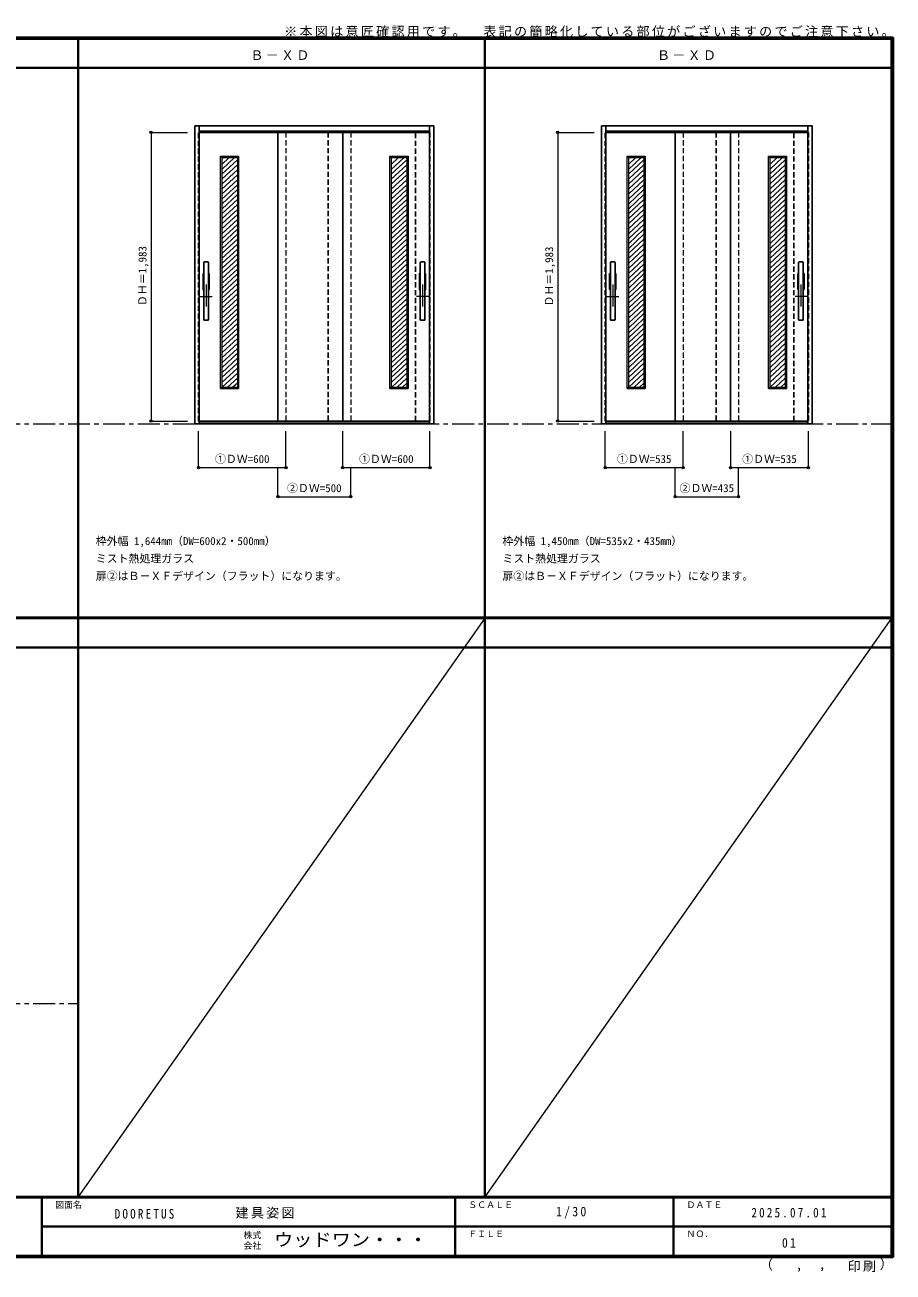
# Model space of a CAD drawing. Units: millimetres, scale not verified. Extents: x -6000 to 5700, y -4307 to 4260.
# Drawn here: x -267 to 5700, y -4307 to 4260 of the extents above; entities that cross this region are included whole.
import ezdxf
from ezdxf.enums import TextEntityAlignment as Align

# ---------------------------------------------------------------- set-up
doc = ezdxf.new("R2010")
doc.units = ezdxf.units.MM
doc.header["$LTSCALE"] = 30
doc.header["$PDMODE"] = 32
doc.header["$PDSIZE"] = 15
doc.linetypes.add('CHAIN1', pattern=[8, 5, -1, 1, -1])
doc.linetypes.add('DASHED1', pattern=[1.8, 1.2, -0.6])
for name, color, linetype, lineweight in [('0-1_通り芯', 4, 'CHAIN1', 9), ('0-2_扉', 4, 'Continuous', 9), ('0-4_枠', 3, 'Continuous', 25), ('0-B_寸法', 7, 'Continuous', 9), ('0-C_ハッチ', 4, 'DASHED1', 9), ('0-D_ﾊﾞｰ引き手', 3, 'Continuous', 25), ('F-1_枠', 6, 'Continuous', 40), ('F-A_文字', 7, 'Continuous', 18)]:
    doc.layers.add(name, color=color, linetype=linetype, lineweight=lineweight)
doc.layers.add('0-A_文字', color=7, linetype='Continuous')
doc.styles.add('ＭＳ ゴシック', font='')
doc.styles.get('ＭＳ ゴシック').set_extended_font_data('MS Gothic')

msp = doc.modelspace()

# ---------------------------------------------------------------- linework, layer by layer
at = {"layer": '0-1_通り芯'}
for p, q in [((978, 2476.5), (978, 2314.5)), ((2466, 2476.5), (2466, 2314.5)), ((3773, 2476.5), (3773, 2314.5)), ((5067, 2476.5), (5067, 2314.5)), ((937, 2395.5), (1019, 2395.5)), ((2507, 2395.5), (2425, 2395.5)), ((3732, 2395.5), (3814, 2395.5)), ((5108, 2395.5), (5026, 2395.5))]:
    msp.add_line(p, q, dxfattribs=at)
at = {"layer": '0-1_通り芯', "color": 7, "lineweight": 18}
for p, q in [((-5490, 1519.25), (5700, 1519.25)), ((-5490, -2461.25), (100, -2461.25))]:
    msp.add_line(p, q, dxfattribs=at)
at = {"layer": '0-2_扉', "linetype": 'DASHED1'}
for p, q in [((927, 1539.25), (927, 3522.25)), ((1527, 3522.25), (1527, 1539.25)), ((1972, 3522.25), (1972, 1539.25)), ((2517, 3522.25), (2514, 3522.25)), ((2517, 3522.25), (2517, 1539.25)), ((3722, 1539.25), (3722, 3522.25)), ((4257, 3522.25), (4257, 1539.25)), ((4637.5, 3522.25), (4637.5, 1539.25)), ((5118, 3522.25), (5115, 3522.25)), ((5118, 3522.25), (5118, 1539.25)), ((930, 1539.25), (927, 1539.25)), ((1475, 1539.25), (1472, 1539.25)), ((2517, 1539.25), (2514, 1539.25)), ((3725, 1539.25), (3722, 1539.25)), ((4205.5, 1539.25), (4202.5, 1539.25)), ((5118, 1539.25), (5115, 1539.25))]:
    msp.add_line(p, q, dxfattribs=at)
at = {"layer": '0-2_扉', "color": 3, "lineweight": 25}
for p, q in [((2514, 3522.25), (927, 3522.25)), ((1472, 1539.25), (1472, 3522.25)), ((1917, 1539.25), (1917, 3522.25)), ((5115, 3522.25), (3722, 3522.25)), ((4202.5, 1539.25), (4202.5, 3522.25)), ((4583, 1539.25), (4583, 3522.25)), ((930, 1539.25), (2514, 1539.25)), ((3725, 1539.25), (5115, 1539.25))]:
    msp.add_line(p, q, dxfattribs=at)
at = {"layer": '0-2_扉', "color": 7, "lineweight": 18}
for p, q in [((1077, 3358.25), (1086, 3349.25)), ((1077, 1763.25), (1077, 3358.25)), ((1086, 3349.25), (1193, 3349.25)), ((1086, 3349.25), (1086, 1772.25)), ((1193, 3349.25), (1193, 1772.25)), ((1202, 3358.25), (1202, 1763.25)), ((2242, 3358.25), (2251, 3349.25)), ((2242, 1763.25), (2242, 3358.25)), ((2251, 3349.25), (2358, 3349.25)), ((2251, 3349.25), (2251, 1772.25)), ((2358, 3349.25), (2358, 1772.25)), ((2367, 3358.25), (2367, 1763.25)), ((3872, 3358.25), (3881, 3349.25)), ((3872, 1763.25), (3872, 3358.25)), ((3881, 3349.25), (3988, 3349.25)), ((3881, 3349.25), (3881, 1772.25)), ((3988, 3349.25), (3988, 1772.25)), ((3997, 3358.25), (3997, 1763.25)), ((4843, 3358.25), (4852, 3349.25)), ((4843, 1763.25), (4843, 3358.25)), ((4852, 3349.25), (4959, 3349.25)), ((4852, 3349.25), (4852, 1772.25)), ((4959, 3349.25), (4959, 1772.25)), ((4968, 3358.25), (4968, 1763.25)), ((1077, 1763.25), (1086, 1772.25)), ((1086, 1772.25), (1193, 1772.25)), ((1086, 1772.25), (1193, 1772.25)), ((2242, 1763.25), (2251, 1772.25)), ((2251, 1772.25), (2358, 1772.25)), ((2251, 1772.25), (2358, 1772.25)), ((3872, 1763.25), (3881, 1772.25)), ((3881, 1772.25), (3988, 1772.25)), ((3881, 1772.25), (3988, 1772.25)), ((4843, 1763.25), (4852, 1772.25)), ((4852, 1772.25), (4959, 1772.25)), ((4852, 1772.25), (4959, 1772.25))]:
    msp.add_line(p, q, dxfattribs=at)
at = {"layer": '0-2_扉', "color": 3, "linetype": 'DASHED1', "lineweight": 25}
for points in [[(1817, 1539.25), (2417, 1539.25), (2417, 3522.25), (1817, 3522.25)], [(4483, 1539.25), (5018, 1539.25), (5018, 3522.25), (4483, 3522.25)]]:
    msp.add_lwpolyline(points, close=True, dxfattribs=at)
at = {"layer": '0-2_扉', "color": 7, "lineweight": 18}
for points in [[(1077, 3358.25), (1202, 3358.25), (1193, 3349.25)], [(2242, 3358.25), (2367, 3358.25), (2358, 3349.25)], [(3872, 3358.25), (3997, 3358.25), (3988, 3349.25)], [(4843, 3358.25), (4968, 3358.25), (4959, 3349.25)], [(1077, 1763.25), (1202, 1763.25), (1193, 1772.25)], [(2242, 1763.25), (2367, 1763.25), (2358, 1772.25)], [(3872, 1763.25), (3997, 1763.25), (3988, 1772.25)], [(4843, 1763.25), (4968, 1763.25), (4959, 1772.25)]]:
    msp.add_lwpolyline(points, dxfattribs=at)
at = {"layer": '0-4_枠'}
for p, q in [((900, 1519.25), (900, 3566.25)), ((900, 3566.25), (2544, 3566.25)), ((930, 1519.25), (930, 3566.25)), ((930, 3530.25), (2514, 3530.25)), ((2514, 1519.25), (2514, 3566.25)), ((2544, 3566.25), (2544, 1519.25)), ((3695, 1519.25), (3695, 3566.25)), ((3695, 3566.25), (5145, 3566.25)), ((3725, 1519.25), (3725, 3566.25)), ((3725, 3530.25), (5115, 3530.25)), ((5115, 1519.25), (5115, 3566.25)), ((5145, 3566.25), (5145, 1519.25)), ((900, 1519.25), (930, 1519.25)), ((930, 1534.25), (2514, 1534.25)), ((930, 1519.25), (2514, 1519.25)), ((2514, 1519.25), (2544, 1519.25)), ((3695, 1519.25), (3725, 1519.25)), ((3725, 1534.25), (5115, 1534.25)), ((3725, 1519.25), (5115, 1519.25)), ((5115, 1519.25), (5145, 1519.25))]:
    msp.add_line(p, q, dxfattribs=at)
at = {"layer": '0-B_寸法', "color": 4}
for p, q in [((600, 3522.25), (850, 3522.25)), ((600, 3522.25), (600, 1539.25)), ((3395, 3522.25), (3395, 1539.25)), ((3395, 3522.25), (3645, 3522.25)), ((600, 1539.25), (850, 1539.25)), ((927, 1219.25), (927, 1469.25)), ((1917, 1219.25), (1917, 1469.25)), ((2517, 1219.25), (2517, 1469.25)), ((3395, 1539.25), (3645, 1539.25)), ((3722, 1219.25), (3722, 1469.25)), ((4583, 1469.25), (4583, 1219.25)), ((5118, 1219.25), (5118, 1469.25)), ((1472, 1019.25), (1472, 1219.25)), ((1917, 1219.25), (2517, 1219.25)), ((1972, 1019.25), (1972, 1219.25)), ((4202.5, 1019.25), (4202.5, 1219.25)), ((4583, 1219.25), (5118, 1219.25)), ((4637.5, 1019.25), (4637.5, 1219.25)), ((1472, 1019.25), (1972, 1019.25)), ((4202.5, 1019.25), (4637.5, 1019.25))]:
    msp.add_line(p, q, dxfattribs=at)
for points in [[(927, 1219.25), (1527, 1219.25), (1527, 1469.25)], [(3722, 1219.25), (4257, 1219.25), (4257, 1469.25)]]:
    msp.add_lwpolyline(points, dxfattribs=at)
at = {"layer": '0-B_寸法'}
for p in [(600, 3522.25), (3395, 3522.25), (600, 1539.25), (3395, 1539.25), (927, 1219.25), (1527, 1219.25), (1917, 1219.25), (2517, 1219.25), (3722, 1219.25), (4257, 1219.25), (4583, 1219.25), (5118, 1219.25), (1472, 1019.25), (1972, 1019.25), (4202.5, 1019.25), (4637.5, 1019.25)]:
    msp.add_point(p, dxfattribs=at)
at = {"layer": '0-C_ハッチ', "linetype": 'Continuous'}
for p, q in [((1136.72, 3349.25), (1086, 3302.29)), ((1173.52, 3349.25), (1086, 3268.21)), ((2301.72, 3349.25), (2251, 3302.29)), ((2338.52, 3349.25), (2251, 3268.21)), ((3931.72, 3349.25), (3881, 3302.29)), ((3968.52, 3349.25), (3881, 3268.21)), ((4902.72, 3349.25), (4852, 3302.29)), ((4939.52, 3349.25), (4852, 3268.21)), ((1193, 3333.22), (1086, 3234.14)), ((1193, 3299.15), (1086, 3200.07)), ((1193, 3265.08), (1086, 3166)), ((2358, 3333.22), (2251, 3234.14)), ((2358, 3299.15), (2251, 3200.07)), ((2358, 3265.08), (2251, 3166)), ((3988, 3333.22), (3881, 3234.14)), ((3988, 3299.15), (3881, 3200.07)), ((3988, 3265.08), (3881, 3166)), ((4959, 3333.22), (4852, 3234.14)), ((4959, 3299.15), (4852, 3200.07)), ((4959, 3265.08), (4852, 3166)), ((1193, 3231), (1086, 3131.93)), ((1193, 3196.93), (1086, 3097.86)), ((2358, 3231), (2251, 3131.93)), ((2358, 3196.93), (2251, 3097.86)), ((3988, 3231), (3881, 3131.93)), ((3988, 3196.93), (3881, 3097.86)), ((4959, 3231), (4852, 3131.93)), ((4959, 3196.93), (4852, 3097.86)), ((1193, 3162.86), (1086, 3063.79)), ((1193, 3128.79), (1086, 3029.72)), ((1193, 3094.72), (1086, 2995.65)), ((2358, 3162.86), (2251, 3063.79)), ((2358, 3128.79), (2251, 3029.72)), ((2358, 3094.72), (2251, 2995.65)), ((3988, 3162.86), (3881, 3063.79)), ((3988, 3128.79), (3881, 3029.72)), ((3988, 3094.72), (3881, 2995.65)), ((4959, 3162.86), (4852, 3063.79)), ((4959, 3128.79), (4852, 3029.72)), ((4959, 3094.72), (4852, 2995.65)), ((1193, 3060.65), (1086, 2961.58)), ((1193, 3026.58), (1086, 2927.5)), ((2358, 3060.65), (2251, 2961.58)), ((2358, 3026.58), (2251, 2927.5)), ((3988, 3060.65), (3881, 2961.58)), ((3988, 3026.58), (3881, 2927.5)), ((4959, 3060.65), (4852, 2961.58)), ((4959, 3026.58), (4852, 2927.5)), ((1193, 2992.51), (1086, 2893.43)), ((1193, 2958.44), (1086, 2859.36)), ((1193, 2924.36), (1086, 2825.29)), ((2358, 2992.51), (2251, 2893.43)), ((2358, 2958.44), (2251, 2859.36)), ((2358, 2924.36), (2251, 2825.29)), ((3988, 2992.51), (3881, 2893.43)), ((3988, 2958.44), (3881, 2859.36)), ((3988, 2924.36), (3881, 2825.29)), ((4959, 2992.51), (4852, 2893.43)), ((4959, 2958.44), (4852, 2859.36)), ((4959, 2924.36), (4852, 2825.29)), ((1193, 2890.29), (1086, 2791.22)), ((1193, 2856.22), (1086, 2757.15)), ((2358, 2890.29), (2251, 2791.22)), ((2358, 2856.22), (2251, 2757.15)), ((3988, 2890.29), (3881, 2791.22)), ((3988, 2856.22), (3881, 2757.15)), ((4959, 2890.29), (4852, 2791.22)), ((4959, 2856.22), (4852, 2757.15)), ((1193, 2822.15), (1086, 2723.08)), ((1193, 2788.08), (1086, 2689.01)), ((1193, 2754.01), (1086, 2654.94)), ((2358, 2822.15), (2251, 2723.08)), ((2358, 2788.08), (2251, 2689.01)), ((2358, 2754.01), (2251, 2654.94)), ((3988, 2822.15), (3881, 2723.08)), ((3988, 2788.08), (3881, 2689.01)), ((3988, 2754.01), (3881, 2654.94)), ((4959, 2822.15), (4852, 2723.08)), ((4959, 2788.08), (4852, 2689.01)), ((4959, 2754.01), (4852, 2654.94)), ((1193, 2719.94), (1086, 2620.86)), ((1193, 2685.87), (1086, 2586.79)), ((2358, 2719.94), (2251, 2620.86)), ((2358, 2685.87), (2251, 2586.79)), ((3988, 2719.94), (3881, 2620.86)), ((3988, 2685.87), (3881, 2586.79)), ((4959, 2719.94), (4852, 2620.86)), ((4959, 2685.87), (4852, 2586.79)), ((1193, 2651.8), (1086, 2552.72)), ((1193, 2617.73), (1086, 2518.65)), ((1193, 2583.65), (1093.61, 2491.62)), ((2358, 2651.8), (2251, 2552.72)), ((2358, 2617.73), (2251, 2518.65)), ((2358, 2583.65), (2258.61, 2491.62)), ((3988, 2651.8), (3881, 2552.72)), ((3988, 2617.73), (3881, 2518.65)), ((3988, 2583.65), (3888.61, 2491.62)), ((4959, 2651.8), (4852, 2552.72)), ((4959, 2617.73), (4852, 2518.65)), ((4959, 2583.65), (4859.61, 2491.62)), ((1193, 2549.58), (1086, 2450.51)), ((1193, 2515.51), (1086, 2416.44)), ((2358, 2549.58), (2251, 2450.51)), ((2358, 2515.51), (2251, 2416.44)), ((3988, 2549.58), (3881, 2450.51)), ((3988, 2515.51), (3881, 2416.44)), ((4959, 2549.58), (4852, 2450.51)), ((4959, 2515.51), (4852, 2416.44)), ((1193, 2481.44), (1086, 2382.37)), ((1193, 2447.37), (1086, 2348.3)), ((1193, 2413.3), (1086, 2314.23)), ((2358, 2481.44), (2251, 2382.37)), ((2358, 2447.37), (2251, 2348.3)), ((2358, 2413.3), (2251, 2314.23)), ((3988, 2481.44), (3881, 2382.37)), ((3988, 2447.37), (3881, 2348.3)), ((3988, 2413.3), (3881, 2314.23)), ((4959, 2481.44), (4852, 2382.37)), ((4959, 2447.37), (4852, 2348.3)), ((4959, 2413.3), (4852, 2314.23)), ((1193, 2379.23), (1086, 2280.15)), ((1193, 2345.16), (1086, 2246.08)), ((2358, 2379.23), (2251, 2280.15)), ((2358, 2345.16), (2251, 2246.08)), ((3988, 2379.23), (3881, 2280.15)), ((3988, 2345.16), (3881, 2246.08)), ((4959, 2379.23), (4852, 2280.15)), ((4959, 2345.16), (4852, 2246.08)), ((1193, 2311.09), (1086, 2212.01)), ((1193, 2277.01), (1086, 2177.94)), ((1193, 2242.94), (1086, 2143.87)), ((2358, 2311.09), (2251, 2212.01)), ((2358, 2277.01), (2251, 2177.94)), ((2358, 2242.94), (2251, 2143.87)), ((3988, 2311.09), (3881, 2212.01)), ((3988, 2277.01), (3881, 2177.94)), ((3988, 2242.94), (3881, 2143.87)), ((4959, 2311.09), (4852, 2212.01)), ((4959, 2277.01), (4852, 2177.94)), ((4959, 2242.94), (4852, 2143.87)), ((1193, 2208.87), (1086, 2109.8)), ((1193, 2174.8), (1086, 2075.73)), ((2358, 2208.87), (2251, 2109.8)), ((2358, 2174.8), (2251, 2075.73)), ((3988, 2208.87), (3881, 2109.8)), ((3988, 2174.8), (3881, 2075.73)), ((4959, 2208.87), (4852, 2109.8)), ((4959, 2174.8), (4852, 2075.73)), ((1193, 2140.73), (1086, 2041.66)), ((1193, 2106.66), (1086, 2007.59)), ((1193, 2072.59), (1086, 1973.51)), ((2358, 2140.73), (2251, 2041.66)), ((2358, 2106.66), (2251, 2007.59)), ((2358, 2072.59), (2251, 1973.51)), ((3988, 2140.73), (3881, 2041.66)), ((3988, 2106.66), (3881, 2007.59)), ((3988, 2072.59), (3881, 1973.51)), ((4959, 2140.73), (4852, 2041.66)), ((4959, 2106.66), (4852, 2007.59)), ((4959, 2072.59), (4852, 1973.51)), ((1193, 2038.52), (1086, 1939.44)), ((1193, 2004.45), (1086, 1905.37)), ((2358, 2038.52), (2251, 1939.44)), ((2358, 2004.45), (2251, 1905.37)), ((3988, 2038.52), (3881, 1939.44)), ((3988, 2004.45), (3881, 1905.37)), ((4959, 2038.52), (4852, 1939.44)), ((4959, 2004.45), (4852, 1905.37)), ((1193, 1970.38), (1086, 1871.3)), ((1193, 1936.3), (1086, 1837.23)), ((1193, 1902.23), (1086, 1803.16)), ((2358, 1970.38), (2251, 1871.3)), ((2358, 1936.3), (2251, 1837.23)), ((2358, 1902.23), (2251, 1803.16)), ((3988, 1970.38), (3881, 1871.3)), ((3988, 1936.3), (3881, 1837.23)), ((3988, 1902.23), (3881, 1803.16)), ((4959, 1970.38), (4852, 1871.3)), ((4959, 1936.3), (4852, 1837.23)), ((4959, 1902.23), (4852, 1803.16)), ((1193, 1868.16), (1089.41, 1772.25)), ((1193, 1834.09), (1126.21, 1772.25)), ((1193, 1800.02), (1163.01, 1772.25)), ((2358, 1868.16), (2254.41, 1772.25)), ((2358, 1834.09), (2291.21, 1772.25)), ((2358, 1800.02), (2328.01, 1772.25)), ((3988, 1868.16), (3884.41, 1772.25)), ((3988, 1834.09), (3921.21, 1772.25)), ((3988, 1800.02), (3958.01, 1772.25)), ((4959, 1868.16), (4855.41, 1772.25)), ((4959, 1834.09), (4892.21, 1772.25)), ((4959, 1800.02), (4929.01, 1772.25))]:
    msp.add_line(p, q, dxfattribs=at)
at = {"layer": '0-D_ﾊﾞｰ引き手'}
for p, q in [((962, 2236.75), (962, 2626.75)), ((989, 2631.75), (967, 2631.75)), ((994, 2236.75), (994, 2626.75)), ((2450, 2236.75), (2450, 2626.75)), ((2455, 2631.75), (2477, 2631.75)), ((2482, 2236.75), (2482, 2626.75)), ((3757, 2236.75), (3757, 2626.75)), ((3784, 2631.75), (3762, 2631.75)), ((3789, 2236.75), (3789, 2626.75)), ((5051, 2236.75), (5051, 2626.75)), ((5056, 2631.75), (5078, 2631.75)), ((5083, 2236.75), (5083, 2626.75)), ((957, 2551.75), (962, 2551.75)), ((2487, 2551.75), (2482, 2551.75)), ((3752, 2441.75), (3752, 2551.75)), ((3752, 2551.75), (3757, 2551.75)), ((3789, 2551.75), (3794, 2551.75)), ((3794, 2551.75), (3794, 2441.75)), ((5046, 2551.75), (5046, 2441.75)), ((5051, 2551.75), (5046, 2551.75)), ((5088, 2551.75), (5083, 2551.75)), ((5088, 2441.75), (5088, 2551.75)), ((3757, 2441.75), (3752, 2441.75)), ((3794, 2441.75), (3789, 2441.75)), ((5046, 2441.75), (5051, 2441.75)), ((5083, 2441.75), (5088, 2441.75)), ((967, 2231.75), (989, 2231.75)), ((2477, 2231.75), (2455, 2231.75)), ((3762, 2231.75), (3784, 2231.75)), ((5078, 2231.75), (5056, 2231.75))]:
    msp.add_line(p, q, dxfattribs=at)
for points in [[(962, 2441.75), (957, 2441.75), (957, 2551.75)], [(994, 2551.75), (999, 2551.75), (999, 2441.75), (994, 2441.75)], [(2450, 2551.75), (2445, 2551.75), (2445, 2441.75), (2450, 2441.75)], [(2482, 2441.75), (2487, 2441.75), (2487, 2551.75)]]:
    msp.add_lwpolyline(points, dxfattribs=at)
for centre, start, end in [((967, 2626.75), 90, 180), ((989, 2626.75), 0, 90), ((2455, 2626.75), 90, 180), ((2477, 2626.75), 0, 90), ((3762, 2626.75), 90, 180), ((3784, 2626.75), 0, 90), ((5056, 2626.75), 90, 180), ((5078, 2626.75), 0, 90), ((967, 2236.75), 180, 270), ((989, 2236.75), 270, 0), ((2455, 2236.75), 180, 270), ((2477, 2236.75), 270, 0), ((3762, 2236.75), 180, 270), ((3784, 2236.75), 270, 0), ((5056, 2236.75), 180, 270), ((5078, 2236.75), 270, 0)]:
    msp.add_arc(centre, 5, start, end, dxfattribs=at)
at = {"layer": 'F-1_枠'}
for p, q in [((-6000, 4175), (5700, 4175)), ((-6000, 4170), (5700, 4170)), ((-6000, 4165), (5700, 4165)), ((100, -3790), (100, 4175)), ((2895, -3790), (2895, 4175)), ((5690, 4175), (5690, -4205)), ((5695, 4175), (5695, -4205)), ((5700, 4175), (5700, -4205)), ((-6000, 3965), (5700, 3965)), ((-5990, 190.5), (5690, 190.5)), ((-5990, 187.5), (5690, 187.5)), ((-5990, 184.5), (5690, 184.5)), ((-5990, -15.5), (5690, -15.5)), ((5700, -3790), (-6000, -3790)), ((5700, -3795), (-6000, -3795)), ((-150, -3795), (-150, -4195)), ((2690, -3795), (2690, -4195)), ((4190, -3795), (4190, -4195)), ((-150, -3995), (5690, -3995.01)), ((5700, -4195), (-6000, -4195)), ((5700, -4200), (-6000, -4200)), ((5700, -4205), (-6000, -4205))]:
    msp.add_line(p, q, dxfattribs=at)
at = {"layer": 'F-A_文字'}
for p, q in [((2895, 184.5), (100, -3790)), ((5690, 184.5), (2895, -3790))]:
    msp.add_line(p, q, dxfattribs=at)

# ---------------------------------------------------------------- texts
at = {"layer": '0-A_文字', "style": 'ＭＳ ゴシック'}
for s, p in [('枠外幅 1,644mm（DW=600x2・500mm）', (220, 670.5)), ('枠外幅 1,450mm（DW=535x2・435mm）', (3015, 670.5)), ('ミスト熱処理ガラス', (220, 550.5)), ('ミスト熱処理ガラス', (3015, 550.5)), ('扉②はＢ－ＸＦデザイン（フラット）になります。', (220, 430.5)), ('扉②はＢ－ＸＦデザイン（フラット）になります。', (3015, 430.5))]:
    msp.add_text(s, height=54.99, dxfattribs=at).set_placement(p, align=Align.BOTTOM_LEFT)
at = {"layer": '0-A_文字', "char_height": 65.98, "attachment_point": 7, "style": 'ＭＳ ゴシック'}
for s, insert in [('\\T1.17;※本図は意匠確認用です。\u3000表記の簡略化している部位がございますのでご注意下さい。', (1515, 4175)), ('\\T1.17;Ｂ－ＸＤ', (1282.5, 4020)), ('\\T1.17;Ｂ－ＸＤ', (4077.5, 4020))]:
    msp.add_mtext(s, dxfattribs=dict(at, insert=insert))
at = {"layer": '0-B_寸法', "style": 'ＭＳ ゴシック'}
for p in [(585, 2329), (3380, 2326)]:
    msp.add_text('ＤＨ＝1,983', height=54.99, rotation=90, dxfattribs=at).set_placement(p, align=Align.BOTTOM_LEFT)
for s, p in [('①ＤＷ=600', (1039.5, 1234.25)), ('①ＤＷ=600', (2029.5, 1234.25)), ('①ＤＷ=535', (3802, 1234.25)), ('①ＤＷ=535', (4663, 1234.25)), ('②ＤＷ=500', (1534.5, 1034.25)), ('②ＤＷ=435', (4232.5, 1034.25))]:
    msp.add_text(s, height=54.99, dxfattribs=at).set_placement(p, align=Align.BOTTOM_LEFT)
at = {"layer": 'F-A_文字', "style": 'ＭＳ ゴシック'}
for s, height, p in [('図面名', 43.99, (-60, -3880)), ('ＳＣＡＬＥ', 43.99, (2780, -3880)), ('ＤＡＴＥ', 43.99, (4280, -3880)), ('株式', 43.99, (1235, -4089)), ('ＦＩＬＥ', 43.99, (2780, -4080)), ('ＮＯ．', 43.99, (4280, -4080)), ('会社', 43.99, (1235, -4161)), ('（', 65.98, (4784.03, -4308.31)), (',', 65.98, (5031.28, -4308.31)), (',', 65.98, (5190.2, -4305.53)), ('）', 65.98, (5608.4, -4304.13))]:
    msp.add_text(s, height=height, dxfattribs=at).set_placement(p, align=Align.BOTTOM_LEFT)
at = {"layer": 'F-A_文字', "style": 'ＭＳ ゴシック', "width": 1.1}
msp.add_text('ウッドワン・・・', height=87.98, dxfattribs=at).set_placement((1445, -4155), align=Align.BOTTOM_LEFT)
at = {"layer": 'F-A_文字', "char_height": 65.98, "attachment_point": 7, "style": 'ＭＳ ゴシック'}
for s, insert in [('\\T1.38;\\W0.9;1/30', (3383.75, -3940)), ('\\T1.39;\\W0.85;DOORETUS', (350, -3940.79)), ('\\T1.17;建具姿図', (1180.42, -3940)), ('\\T1.39;\\W0.85;2025.07.01', (4726.25, -3932.5)), ('\\T1.36;\\W0.9;01', (4936.25, -4140)), ('\\T1.17;印刷', (5388.15, -4306.92))]:
    msp.add_mtext(s, dxfattribs=dict(at, insert=insert))

doc.saveas('drawing.dxf')
